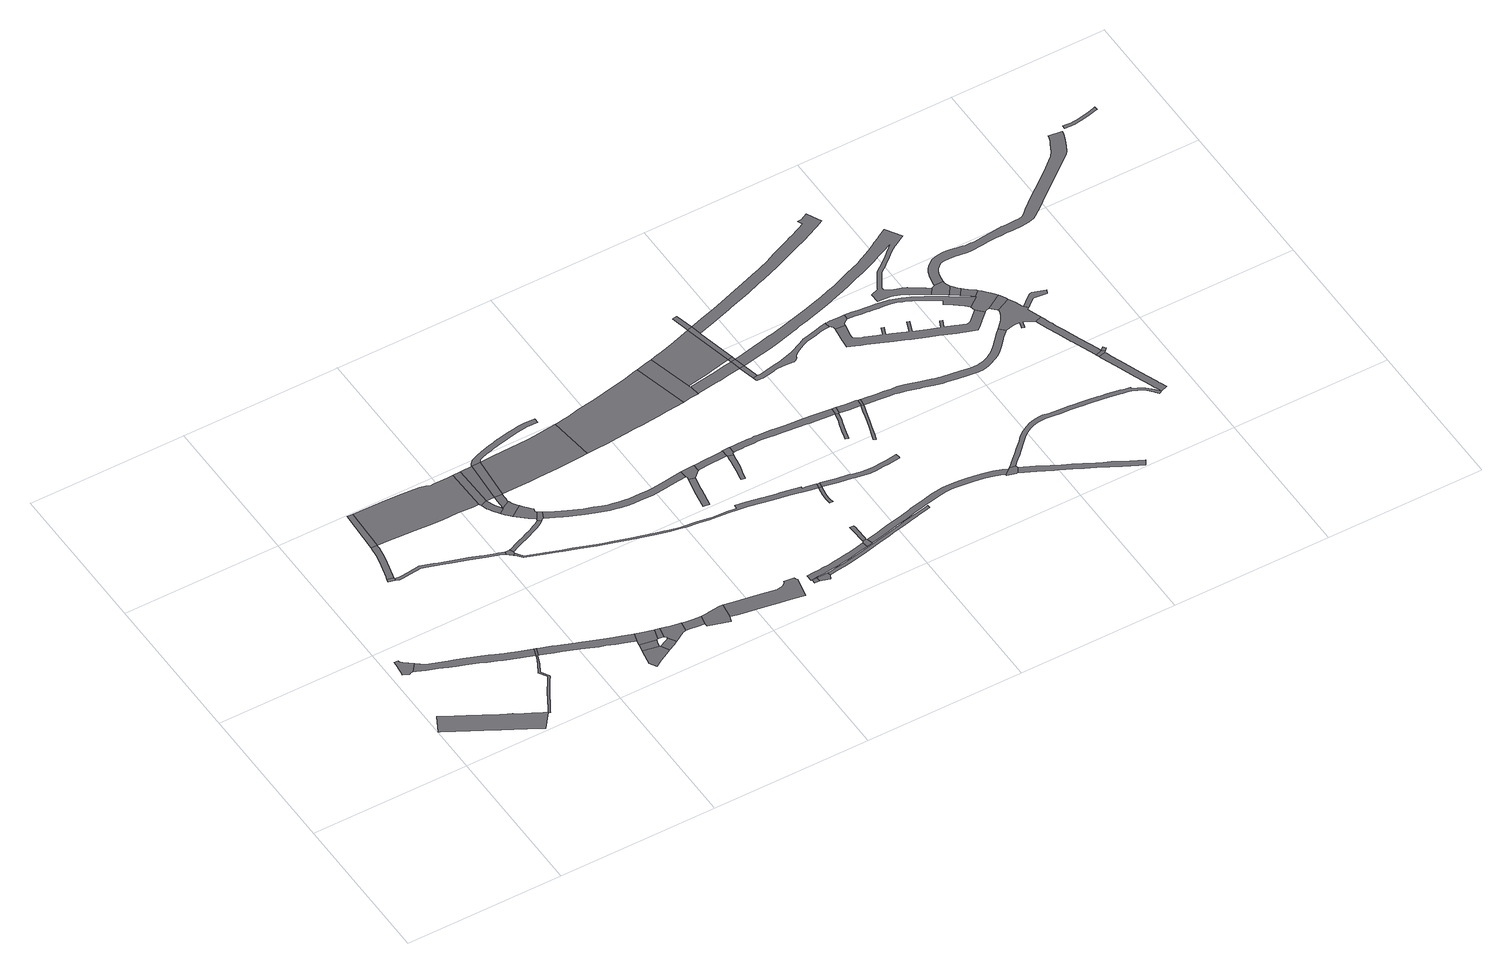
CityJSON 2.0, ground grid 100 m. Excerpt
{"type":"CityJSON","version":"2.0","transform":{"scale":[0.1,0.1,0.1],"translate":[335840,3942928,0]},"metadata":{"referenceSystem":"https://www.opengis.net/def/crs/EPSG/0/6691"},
"CityObjects":{
"road1":{"type":"Road","geometry":[{"type":"MultiSurface","lod":"1","boundaries":[[[0,1,2,3,4,5,6,7,8,9,10,11]]]}]},
"road2":{"type":"Road","attributes":{"function":"2","RoadStructureAttribute.sectionType":"1"},"geometry":[{"type":"MultiSurface","lod":"1","boundaries":[[[12,13,14,15,16,17,18,19,20,21,22,23,24,25,26,27,28,29,30,31,32,33,34,35,36,37,38,39,40]]]}]},
"road3":{"type":"Road","attributes":{"RoadStructureAttribute.sectionType":"1"},"geometry":[{"type":"MultiSurface","lod":"1","boundaries":[[[41,42,43,44,45,46,47,48,49,50,51,52,53,54,55,56,57,58,59,60,61,62,63,64,65,0,11]]]}]},
"road4":{"type":"Road","attributes":{"RoadStructureAttribute.sectionType":"1"},"geometry":[{"type":"MultiSurface","lod":"1","boundaries":[[[66,67,68,69,70,71,72,73,74,75,76,77,78,79,80,81,82,83,84,85,86,87,88,89,90,91,92,93,94,95,96,97,98,99,100,101,102,12,103]]]}]},
"road5":{"type":"Road","geometry":[{"type":"MultiSurface","lod":"1","boundaries":[[[104,105,106,107,108]]]}]},
"road6":{"type":"Road","attributes":{"RoadStructureAttribute.sectionType":"1"},"geometry":[{"type":"MultiSurface","lod":"1","boundaries":[[[107,109,110,111,112,113,114,115,116,117,118,119,120,121,122,123,108]]]}]},
"road7":{"type":"Road","geometry":[{"type":"MultiSurface","lod":"1","boundaries":[[[84,83,124,125,53,52]]]}]},
"road8":{"type":"Road","geometry":[{"type":"MultiSurface","lod":"1","boundaries":[[[115,126,127,116]]]}]},
"road9":{"type":"Road","attributes":{"RoadStructureAttribute.sectionType":"1"},"geometry":[{"type":"MultiSurface","lod":"1","boundaries":[[[128,129,130,131,132,133,134,135,136,137,138,139,140,141,142,106,105,143,144,145,146,147,148,149,150,151,152,153,154,155,156]]]}]},
"road10":{"type":"Road","attributes":{"RoadStructureAttribute.sectionType":"1"},"geometry":[{"type":"MultiSurface","lod":"1","boundaries":[[[157,158,159,160,161,162,163,164,165,166,167,125,124,168,169,170,171,172,173,174,175,176,177,178,179,180,181]]]}]},
"road11":{"type":"Road","geometry":[{"type":"MultiSurface","lod":"1","boundaries":[[[182,183,184,185,186,187,188,189,190,191,192,126,115,193,194,195,196,197,198,199,200,201]]]}]},
"road12":{"type":"Road","geometry":[{"type":"MultiSurface","lod":"1","boundaries":[[[202,203,204,205,206,207,208,209,210,211]]]}]},
"road13":{"type":"Road","attributes":{"RoadStructureAttribute.sectionType":"1"},"geometry":[{"type":"MultiSurface","lod":"1","boundaries":[[[212,213,214,215,203,202]]]}]},
"road14":{"type":"Road","geometry":[{"type":"MultiSurface","lod":"1","boundaries":[[[216,217,218,219,220,221,128,156]]]}]},
"road15":{"type":"Road","geometry":[{"type":"MultiSurface","lod":"1","boundaries":[[[180,222,215,214,223,224,225,226,181]]]}]},
"road16":{"type":"Road","attributes":{"RoadStructureAttribute.sectionType":"1"},"geometry":[{"type":"MultiSurface","lod":"1","boundaries":[[[210,227,228,229,230,231,232,233,234,235,236,211]]]}]},
"road17":{"type":"Road","attributes":{"RoadStructureAttribute.sectionType":"1"},"geometry":[{"type":"MultiSurface","lod":"1","boundaries":[[[237,224,223,238,239,240,241,242]]]}]},
"road18":{"type":"Road","geometry":[{"type":"MultiSurface","lod":"1","boundaries":[[[241,243,231,230,244,245,246,247,248,249,242]]]}]},
"road19":{"type":"Road","attributes":{"RoadStructureAttribute.sectionType":"1"},"geometry":[{"type":"MultiSurface","lod":"1","boundaries":[[[250,251,252,253,254,255,256,257,258,259,260,219,218,261,262,263,264,265,266,267,268,269,270,271,272,273]]]}]},
"road20":{"type":"Road","attributes":{"RoadStructureAttribute.sectionType":"1"},"geometry":[{"type":"MultiSurface","lod":"1","boundaries":[[[274,275,276,277,278,279,280,281,282,283,284,285,286,287,288,289,290,291]]]}]},
"road21":{"type":"Road","geometry":[{"type":"MultiSurface","lod":"1","boundaries":[[[274,291,292,182,201]]]}]},
"road22":{"type":"Road","geometry":[{"type":"MultiSurface","lod":"1","boundaries":[[[293,294,295,296,282,281,297,298,299,300]]]}]},
"road23":{"type":"Road","attributes":{"RoadStructureAttribute.sectionType":"1"},"geometry":[{"type":"MultiSurface","lod":"1","boundaries":[[[301,302,246,245,303,304,305,306]]]}]},
"road24":{"type":"Road","attributes":{"RoadStructureAttribute.sectionType":"1"},"geometry":[{"type":"MultiSurface","lod":"1","boundaries":[[[307,308,309,310,311,312,296,295,313,314,315,316,317,318]]]}]},
"road25":{"type":"Road","attributes":{"RoadStructureAttribute.sectionType":"1"},"geometry":[{"type":"MultiSurface","lod":"1","boundaries":[[[299,319,320,321,322,323,324,325,326,327,328,300]]]}]},
"road26":{"type":"Road","attributes":{"function":"1","RoadStructureAttribute.sectionType":"7"},"geometry":[{"type":"MultiSurface","lod":"1","boundaries":[[[329,330,331,292,291,332,333,307]]]}]},
"road27":{"type":"Road","geometry":[{"type":"MultiSurface","lod":"1","boundaries":[[[272,334,335,336,337,322,321,273]]]}]},
"road28":{"type":"Road","geometry":[{"type":"MultiSurface","lod":"1","boundaries":[[[338,339,340,339,329,307,318]]]}]},
"road29":{"type":"Road","geometry":[{"type":"MultiSurface","lod":"1","boundaries":[[[341,342,343,306,305,344,345,346,347,348]]]}]},
"road30":{"type":"Road","attributes":{"RoadStructureAttribute.sectionType":"1"},"geometry":[{"type":"MultiSurface","lod":"1","boundaries":[[[349,350,351,352,353,354,355,356,357,358,359,360,361,362,363,364,365,366,367,368,369,370,371,372,373,374,375,376,377,378,379,380,381,382,383,329,339]]]}]},
"road31":{"type":"Road","attributes":{"function":"1","RoadStructureAttribute.sectionType":"7"},"geometry":[{"type":"MultiSurface","lod":"1","boundaries":[[[384,385,386,387,388,389,390,391,339,338,392,393,394,395,396,397,398,399,400]]]}]},
"road32":{"type":"Road","attributes":{"RoadStructureAttribute.sectionType":"1"},"geometry":[{"type":"MultiSurface","lod":"1","boundaries":[[[347,401,402,403,404,405,406,407,408,409,410,411,412,413,414,415,416,417,418,419,420,421,422,423,424,425,426,427,348]]]}]},
"road33":{"type":"Road","attributes":{"RoadStructureAttribute.sectionType":"1"},"geometry":[{"type":"MultiSurface","lod":"1","boundaries":[[[428,429,430,431,432,433,434,435,436,437,438,439,440,441,442,443,444,445,337,336,446,447,448,449,450,451,452,453,454,455,456,457,458,459,460,461,462,463,464]]]}]},
"road34":{"type":"Road","attributes":{"RoadStructureAttribute.sectionType":"1"},"geometry":[{"type":"MultiSurface","lod":"1","boundaries":[[[465,466,467,468,469,470,471,472,473,474,475,476,477,478,479,480,481,482,483,484,485,486,487,488,489,490,491,492,493,494,495,496,497,498,499,217,216,500,501,502,503,504,505,506,507,508,509,510,511,512,513,514,515,516,517,518,519,520,521,522,523,524,525,526,527]]]}]},
"road35":{"type":"Road","geometry":[{"type":"MultiSurface","lod":"1","boundaries":[[[528,529,530,531]]]}]},
"road36":{"type":"Road","geometry":[{"type":"MultiSurface","lod":"1","boundaries":[[[532,533,534,529,528,535,536]]]}]},
"road37":{"type":"Road","attributes":{"RoadStructureAttribute.sectionType":"1"},"geometry":[{"type":"MultiSurface","lod":"1","boundaries":[[[537,538,539,540,541,542,543,544]]]}]},
"road38":{"type":"Road","geometry":[{"type":"MultiSurface","lod":"1","boundaries":[[[545,546,537,544,547,548,549,428,464]]]}]},
"road39":{"type":"Road","attributes":{"RoadStructureAttribute.sectionType":"1"},"geometry":[{"type":"MultiSurface","lod":"1","boundaries":[[[550,551,552,553,554,555,556,557,558,559,560,561,562,563,564,565,566,567,568,569,570,571,572]]]}]},
"road40":{"type":"Road","attributes":{"function":"1","RoadStructureAttribute.sectionType":"1"},"geometry":[{"type":"MultiSurface","lod":"1","boundaries":[[[573,574,575,576,577,578,579,580,581,384,400,582,583,584,585,586,587,588,589,590,591,592,593,594]]]}]},
"road41":{"type":"Road","attributes":{"RoadStructureAttribute.sectionType":"1"},"geometry":[{"type":"MultiSurface","lod":"1","boundaries":[[[595,596,597,598,548,547,599,600,601,602,603,604]]]}]},
"road42":{"type":"Road","attributes":{"RoadStructureAttribute.sectionType":"1"},"geometry":[{"type":"MultiSurface","lod":"1","boundaries":[[[605,606,607,608,609,610,611,612,613,614,615,616,617,618,619,620]]]}]},
"road43":{"type":"Road","geometry":[{"type":"MultiSurface","lod":"1","boundaries":[[[621,622,623,560,559,624,625]]]}]},
"road44":{"type":"Road","geometry":[{"type":"MultiSurface","lod":"1","boundaries":[[[626,604,603,605,620,627,628]]]}]},
"road45":{"type":"Road","geometry":[{"type":"MultiSurface","lod":"1","boundaries":[[[629,630,631,632,633,634,635,622,621]]]}]},
"road46":{"type":"Road","attributes":{"RoadStructureAttribute.sectionType":"1"},"geometry":[{"type":"MultiSurface","lod":"1","boundaries":[[[636,637,638,639,640,641,642,643,644,645,646,647,648,649,650,651,652,653,654,655,656,657,658,659,660,661,662,663,664,665,666,667,668,532,536]]]}]},
"road47":{"type":"Road","geometry":[{"type":"MultiSurface","lod":"1","boundaries":[[[527,669,670,671,672,673,674,675,676]]]}]},
"road48":{"type":"Road","geometry":[{"type":"MultiSurface","lod":"1","boundaries":[[[676,677,678,465,527]]]}]},
"road49":{"type":"Road","geometry":[{"type":"MultiSurface","lod":"1","boundaries":[[[593,679,680,681,682,683,684,685,686,687,594]]]}]},
"road50":{"type":"Road","attributes":{"RoadStructureAttribute.sectionType":"1"},"geometry":[{"type":"MultiSurface","lod":"1","boundaries":[[[688,689,690,691,692,693,694,695,696,697,698,699,700,701,702,703,704,705,706,626,628,707,708,709,710,711,712,713,714,715,716,717,718,719,720,721,722,723,724,725,726,727,728]]]}]},
"road51":{"type":"Road","attributes":{"RoadStructureAttribute.sectionType":"1"},"geometry":[{"type":"MultiSurface","lod":"1","boundaries":[[[729,730,731,732,733,734,735,736,737,738,739,740,741,742,743,744,745,746,747,748,749,677,676]]]}]},
"road52":{"type":"Road","attributes":{"function":"1","RoadStructureAttribute.sectionType":"1"},"geometry":[{"type":"MultiSurface","lod":"1","boundaries":[[[750,751,752,753,754,681,680,755,756,757,758,759,760,761]]]}]},
"road53":{"type":"Road","attributes":{"function":"1","RoadStructureAttribute.sectionType":"1"},"geometry":[{"type":"MultiSurface","lod":"1","boundaries":[[[685,762,763,764,765,766,767,768,769,770,771,772,773,686]]]}]},
"road54":{"type":"Road","attributes":{"RoadStructureAttribute.sectionType":"1"},"geometry":[{"type":"MultiSurface","lod":"1","boundaries":[[[624,774,775,776,777,778,779,780,781,782,783,784,785,786,787,788,789,790,791,792,793,794,795,796,797,798,799,800,801,802,803,804,805,806,807,808,809,810,811,812,813,814,815,816,817,818,625]]]}]},
"road55":{"type":"Road","attributes":{"RoadStructureAttribute.sectionType":"7"},"geometry":[{"type":"MultiSurface","lod":"1","boundaries":[[[760,819,820,821]]]}]},
"road56":{"type":"Road","geometry":[{"type":"MultiSurface","lod":"1","boundaries":[[[822,761,760,821]]]}]},
"road57":{"type":"Road","attributes":{"RoadStructureAttribute.sectionType":"7"},"geometry":[{"type":"MultiSurface","lod":"1","boundaries":[[[761,822,823,769]]]}]},
"road58":{"type":"Road","geometry":[{"type":"MultiSurface","lod":"1","boundaries":[[[824,825,826,770,769,823]]]}]},
"road59":{"type":"Road","attributes":{"RoadStructureAttribute.sectionType":"1"},"geometry":[{"type":"MultiSurface","lod":"1","boundaries":[[[827,828,829,830,831,832,833,834,835,836,837,838,727]]]}]},
"road60":{"type":"Road","attributes":{"RoadStructureAttribute.sectionType":"7"},"geometry":[{"type":"MultiSurface","lod":"1","boundaries":[[[839,770,826,840,841]]]}]},
"road61":{"type":"Road","geometry":[{"type":"MultiSurface","lod":"1","boundaries":[[[727,838,842,843,728]]]}]},
"road62":{"type":"Road","attributes":{"RoadStructureAttribute.sectionType":"1"},"geometry":[{"type":"MultiSurface","lod":"1","boundaries":[[[844,845,846,847,848,849,850,851,852,853,854,855,856,857,858,859]]]}]},
"road63":{"type":"Road","attributes":{"RoadStructureAttribute.sectionType":"1"},"geometry":[{"type":"MultiSurface","lod":"1","boundaries":[[[860,861,862,843,842,863,864,859]]]}]},
"road64":{"type":"Road","geometry":[{"type":"MultiSurface","lod":"1","boundaries":[[[860,859,858,865]]]}]},
"road65":{"type":"Road","attributes":{"RoadStructureAttribute.sectionType":"1"},"geometry":[{"type":"MultiSurface","lod":"1","boundaries":[[[866,867,868,869,870,871,872,873,874,875,876,877,878,879,880,881,882,883,884,885,886,887,888,889,890,891,892,893,894,895,896,897,898,899,900,901,902,903,904,905,906,907,908,909,910,911,912,913,820,819]]]}]},
"road66":{"type":"Road","geometry":[{"type":"MultiSurface","lod":"1","boundaries":[[[914,915,916,917,797,796,918,919]]]}]},
"road67":{"type":"Road","attributes":{"function":"1","RoadStructureAttribute.sectionType":"1"},"geometry":[{"type":"MultiSurface","lod":"1","boundaries":[[[920,921,922,923,924,925,926,927,928,929,930,931,932,933,934,935,936,937,938,939,940,941,826,825,942,943,944,945,946,947,948,949,950,951,952,953,954,955]]]}]},
"road68":{"type":"Road","geometry":[{"type":"MultiSurface","lod":"1","boundaries":[[[956,957,958,959,960,895,894,961,962,963,964,965,966,967,968,969]]]}]},
"road69":{"type":"Road","attributes":{"function":"1","RoadStructureAttribute.sectionType":"1"},"geometry":[{"type":"MultiSurface","lod":"1","boundaries":[[[970,971,972,973,974,975,976,977,978,979,980,981,982,983,984,985,986,987,988,989,990,991,992,993,994,995,996,997,998,999,1000,1001,1002,1003,1004,1005,1006,1007,1008,1009,1010,1011,1012,1013,1014,1015,1016,1017,1018,1019,1020,1021,1022,822,821,1023,1024,1025,1026,1027,1028,1029,1030,1031,1032,1033,1034,1035,1036,1037,1038,1039,1040,1041,1042,1043,1044,1045,1046,1047,1048,1049,1050,1051,1052,1053,1054,1055,1056,1057,1058,1059,1060,1061,1062,1063,1064,1065,1066,1067,1068,1069,1070,1071,1072,1073,1074]]]}]},
"road70":{"type":"Road","attributes":{"RoadStructureAttribute.sectionType":"1"},"geometry":[{"type":"MultiSurface","lod":"1","boundaries":[[[914,1075,1076,1077,1078,1079,1080,1081,1082,1083,1084,1085,1086,1087,1088,1089,1090,1091,1092,1093,1094,1095,1096,1097,1098,1099,1100,1101,1102,1103,1104,1105,1106,1107,915]]]}]},
"road71":{"type":"Road","attributes":{"RoadStructureAttribute.sectionType":"1"},"geometry":[{"type":"MultiSurface","lod":"1","boundaries":[[[858,1108,1109,1110,1111,1112,1113,1114,1115,1116,1117,1118,1119,1120,1121,1122,1123,1124,1125,1126,1127,1128,1129,1130,1131,1132,1133,1134,1135,1136,1137,1138,1139,1140,1141,1142,1143,1144,1145,1146,1147,1148,1149,1150,1151,1152,1153,1154,1155,1156,1157,1158,1159,1160,1161,1162,1163,1164,1165,1166,1167,1168,1169,865]]]}]},
"road72":{"type":"Road","geometry":[{"type":"MultiSurface","lod":"1","boundaries":[[[1170,1171,1172,1173,1174,1175,1176,1177,1178,1179,1180,1181,1182,1183,1184,1185,1186,1187,1188,1189,1190,1191,1192,1193,1194,1195,1196,1197,1198,1199,1200,1201,1202,1203,1204,1205,1206,1207,1208,1209,1210,1211,1212,1213,1214,1215,1216,1217,1218,1219,1220,1221,1222,1223,1224,1225,1226,1227,1228,965,964]]]}]},
"road73":{"type":"Road","attributes":{"RoadStructureAttribute.sectionType":"1"},"geometry":[{"type":"MultiSurface","lod":"1","boundaries":[[[1229,1230,1231,1232,1233,1234,1235,1236,1237,1238,1239,1240,1241,1242,1243,1244,1245,1246,1247,1248,1249,1250,1251,1252,1253,1254,1255,1256,1257,1258,1259,1260,1261,1262,1263,917,916,1264,1265,1266,1267,1268,1269,1270,1271,1272,1273,1274,1275,1276,1277,1278,1279,1280,1281,1282,1283,1284,1285,1286,1287,1288,1289,1290,1291,1292,1293]]]}]},
"road74":{"type":"Road","geometry":[{"type":"MultiSurface","lod":"1","boundaries":[[[1294,1295,1296,1297,1298,1299,1300,1301,1302,1303,1304,1305,1306,1307,1308,1309,1310,1311,1312,1313,1314,1315,1316,1317,969,968,1318,1319,1320,1321,1322,1323,1324,1325,1326,1327,1328,1329,1330,1331,1332,1333,1334,1335,1336,1337,1338,1339]]]}]},
"road75":{"type":"Road","geometry":[{"type":"MultiSurface","lod":"1","boundaries":[[[1340,1341,1342,1343,1344,1345,1346,1347,970,1074]]]}]},
"road76":{"type":"Road","attributes":{"RoadStructureAttribute.sectionType":"1"},"geometry":[{"type":"MultiSurface","lod":"1","boundaries":[[[1348,1349,1350,1343,1342,1351]]]}]},
"road77":{"type":"Road","attributes":{"RoadStructureAttribute.sectionType":"1"},"geometry":[{"type":"MultiSurface","lod":"1","boundaries":[[[1352,1353,1354,1355,1356,1357,1358,1348,1351]]]}]},
"road78":{"type":"Road","geometry":[{"type":"MultiSurface","lod":"1","boundaries":[[[1192,1191,1359,1360,1361,1362,1363,1364,1365,1366,1355,1354,1294,1339]]]}]},
"road79":{"type":"Road","geometry":[{"type":"MultiSurface","lod":"1","boundaries":[[[1137,1367,1368,1369,1370,1371,1372,1373,1374,1375,1376,1377,1378,1379,1380,1381,1382,1383,1384,1385,1386,1387,1138]]]}]},
"road80":{"type":"Road","attributes":{"RoadStructureAttribute.sectionType":"1"},"geometry":[{"type":"MultiSurface","lod":"1","boundaries":[[[1382,1388,1389,1362,1361,1390,1383]]]}]},
"road81":{"type":"Road","attributes":{"RoadStructureAttribute.sectionType":"1"},"geometry":[{"type":"MultiSurface","lod":"1","boundaries":[[[1391,1392,1393,1394,1395,1396,1397,1398,1399,1400,1401,1374,1373,1402,1403,1404,1405,1406,1407,1408,1409,1410]]]}]},
"road82":{"type":"Road","geometry":[{"type":"MultiSurface","lod":"1","boundaries":[[[1411,1412,1413,1391,1410]]]}]},
"road83":{"type":"Road","geometry":[{"type":"MultiSurface","lod":"1","boundaries":[[[1414,1415,1416,1417,1418,1419,1420,1421,1422,1412,1411,1423,1424,1425,1426,1427,1428,1429,1430,1229]]]}]},
"road84":{"type":"Road","geometry":[{"type":"MultiSurface","lod":"1","boundaries":[[[1413,1431,1432,1391]]]}]},
"road85":{"type":"Road","attributes":{"RoadStructureAttribute.sectionType":"1"},"geometry":[{"type":"MultiSurface","lod":"1","boundaries":[[[1433,1434,1435,1436,1437,1438,1439,1440,1441,1442,1443,1444,1379,1378]]]}]},
"road86":{"type":"Road","attributes":{"RoadStructureAttribute.sectionType":"1"},"geometry":[{"type":"MultiSurface","lod":"1","boundaries":[[[1346,1445,1446,1447,1448,1449,1450,1451,1452,1453,1454,1455,1456,1457,1458,1459,1460,1461,1462,1463,1464,1465,1466,1467,1468,1469,1470,1471,1472,1473,1474,1475,1476,1477,1478,1479,1480,1481,1482,1483,1484,1485,1486,1487,1488,1489,1490,1491,1492,1493,1494,1495,1496,1497,1498,1499,1500,1501,1502,1503,1504,1505,1506,1507,1508,1509,1510,1511,1512,1513,1514,1515,1516,1517,1518,1519,1520,1521,1522,1523,1524,1525,1526,1527,1528,1529,1530,1531,1532,1533,1534,1535,1536,1537,1538,1539,1540,1541,1542,1543,1544,1545,1546,1547,1347]]]}]},
"road87":{"type":"Road","attributes":{"RoadStructureAttribute.sectionType":"1"},"geometry":[{"type":"MultiSurface","lod":"1","boundaries":[[[1548,1549,1550,1551,1552,1553,1554,1555,1556,1557,1558,1559,1560,1561,1562,1563,1564,1565,1566,1567,1568,1569,1570,1571,1572]]]}]}
},
"vertices":[
[166,828,0],[114,870,0],[106,880,0],[102,892,0],[77,892,0],[75,871,0],[71,837,0],[69,811,0],[62,786,0],[101,769,0],[113,776,0],[125,776,0],
[602,115,0],[581,127,0],[523,157,0],[486,177,0],[428,209,0],[428,210,0],[404,222,0],[367,242,0],[282,288,0],[211,328,0],[205,331,0],[146,363,0],[104,386,0],[69,405,0],[59,411,0],[3,305,0],[13,299,0],[89,258,0],[158,220,0],[223,184,0],[310,136,0],[346,117,0],[370,104,0],[418,78,0],[428,72,0],[437,67,0],[466,51,0],[509,24,0],[525,15,0],
[143,769,0],[195,747,0],[259,724,0],[314,702,0],[353,687,0],[401,668,0],[476,640,0],[517,623,0],[568,602,0],[600,588,0],[691,554,0],[773,527,0],[790,576,0],[709,604,0],[651,626,0],[620,637,0],[611,641,0],[588,651,0],[553,666,0],[496,689,0],[419,718,0],[385,730,0],[369,736,0],[340,744,0],[217,788,0],
[616,114,0],[635,146,0],[653,178,0],[669,209,0],[684,233,0],[700,260,0],[730,305,0],[735,313,0],[758,348,0],[758,351,0],[757,357,0],[753,364,0],[730,405,0],[730,406,0],[730,408,0],[755,455,0],[771,489,0],[783,518,0],[774,521,0],[762,493,0],[746,459,0],[720,414,0],[717,410,0],[717,407,0],[717,405,0],[742,359,0],[744,357,0],[745,353,0],[745,350,0],[725,320,0],[718,310,0],[690,267,0],[673,240,0],[659,215,0],[642,183,0],[624,152,0],[605,120,0],[614,109,0],
[374,1441,0],[414,1429,0],[419,1446,0],[417,1452,0],[378,1460,0],
[423,1470,0],[437,1532,0],[453,1597,0],[462,1643,0],[468,1690,0],[469,1706,0],[470,1714,0],[432,1715,0],[431,1705,0],[430,1694,0],[425,1649,0],[416,1605,0],[407,1570,0],[400,1541,0],[386,1481,0],
[787,521,0],[804,572,0],
[482,1990,0],[447,1992,0],
[1049,1299,0],[1034,1305,0],[1011,1312,0],[1005,1314,0],[939,1335,0],[911,1345,0],[853,1367,0],[848,1368,0],[840,1371,0],[678,1424,0],[664,1429,0],[584,1455,0],[509,1446,0],[456,1439,0],[440,1439,0],[438,1421,0],[458,1421,0],[512,1428,0],[583,1437,0],[641,1417,0],[672,1407,0],[704,1397,0],[755,1380,0],[846,1350,0],[847,1350,0],[933,1318,0],[996,1298,0],[1028,1288,0],[1042,1282,0],
[1313,388,0],[1261,405,0],[1216,420,0],[1163,437,0],[1105,458,0],[1031,488,0],[1017,493,0],[955,516,0],[900,537,0],[891,541,0],[812,569,0],[795,519,0],[872,491,0],[914,475,0],[936,466,0],[1012,439,0],[1035,429,0],[1086,409,0],[1109,400,0],[1145,388,0],[1198,366,0],[1243,351,0],[1296,333,0],[1312,329,0],[1328,383,0],
[1113,1956,0],[1077,1955,0],[985,1954,0],[970,1954,0],[969,1954,0],[944,1963,0],[907,1971,0],[848,1978,0],[772,1983,0],[671,1985,0],[547,1987,0],[546,1711,0],[622,1706,0],[655,1704,0],[711,1700,0],[796,1697,0],[884,1693,0],[983,1692,0],[1083,1689,0],[1118,1689,0],
[1395,229,0],[1296,247,0],[1295,240,0],[1295,238,0],[1279,143,0],[1303,101,0],[1347,127,0],[1401,157,0],[1430,172,0],[1403,223,0],
[1398,246,0],[1400,252,0],[1409,278,0],[1305,296,0],
[1076,1252,0],[1089,1266,0],[1088,1273,0],[1079,1298,0],[1074,1297,0],[1050,1298,0],
[1310,325,0],[1420,282,0],[1439,351,0],[1411,359,0],[1385,366,0],
[1431,173,0],[1470,193,0],[1493,206,0],[1497,209,0],[1467,260,0],[1461,251,0],[1444,244,0],[1442,243,0],[1429,237,0],[1419,232,0],
[1446,349,0],[1424,281,0],[1433,279,0],[1451,277,0],[1455,277,0],[1470,343,0],
[1467,268,0],[1561,247,0],[1583,255,0],[1595,318,0],[1557,325,0],[1512,334,0],[1508,335,0],
[1319,1405,0],[1302,1394,0],[1282,1385,0],[1257,1373,0],[1247,1368,0],[1228,1360,0],[1219,1356,0],[1190,1344,0],[1161,1333,0],[1130,1320,0],[1094,1303,0],[1104,1280,0],[1118,1287,0],[1140,1297,0],[1170,1309,0],[1200,1321,0],[1229,1333,0],[1251,1343,0],[1268,1350,0],[1293,1362,0],[1314,1372,0],[1334,1385,0],[1346,1396,0],[1329,1414,0],
[1125,1673,0],[1130,1660,0],[1138,1637,0],[1141,1632,0],[1153,1607,0],[1164,1591,0],[1176,1573,0],[1182,1565,0],[1216,1593,0],[1212,1600,0],[1208,1606,0],[1193,1629,0],[1189,1636,0],[1183,1648,0],[1180,1655,0],[1174,1671,0],[1172,1676,0],[1167,1689,0],
[1162,1957,0],
[1295,1574,0],[1280,1599,0],[1269,1621,0],[1218,1596,0],[1200,1543,0],[1222,1520,0],[1230,1511,0],[1303,1563,0],
[1665,308,0],[1619,313,0],[1610,253,0],[1658,248,0],[1702,244,0],[1715,302,0],
[1219,1689,0],[1219,1688,0],[1219,1658,0],[1219,1654,0],[1219,1653,0],[1217,1631,0],[1269,1622,0],[1267,1630,0],[1269,1648,0],[1269,1652,0],[1269,1665,0],[1269,1688,0],
[1262,1480,0],[1297,1452,0],[1333,1424,0],[1360,1469,0],[1356,1472,0],[1352,1480,0],[1357,1499,0],[1354,1504,0],[1339,1520,0],[1314,1548,0],
[1238,1960,0],[1238,1959,0],[1181,1957,0],[1190,1689,0],[1218,1689,0],
[1350,1399,0],[1358,1407,0],[1365,1408,0],[1386,1453,0],
[1269,1690,0],[1296,1962,0],[1295,1962,0],
[1840,318,0],[1779,311,0],[1748,306,0],[1704,233,0],[1703,222,0],[1837,183,0],[1848,219,0],[1862,315,0],
[1305,1979,0],[1325,1987,0],[1360,1998,0],[1396,2008,0],[1410,2012,0],[1423,2015,0],[1450,2022,0],[1483,2029,0],[1521,2038,0],[1558,2045,0],[1598,2052,0],[1622,2056,0],[1659,2060,0],[1696,2059,0],[1727,2058,0],[1728,2091,0],[1697,2092,0],[1657,2093,0],[1618,2089,0],[1592,2085,0],[1553,2078,0],[1514,2072,0],[1475,2064,0],[1468,2062,0],[1442,2056,0],[1435,2054,0],[1415,2049,0],[1387,2042,0],[1343,2029,0],[1313,2020,0],[1281,2006,0],[1264,1997,0],[1254,1988,0],[1247,1980,0],[1242,1972,0],
[1804,1994,0],[1765,1990,0],[1708,1983,0],[1660,1978,0],[1615,1975,0],[1495,1969,0],[1389,1965,0],[1382,1965,0],[1306,1690,0],[1402,1690,0],[1448,1691,0],[1506,1693,0],[1635,1697,0],[1690,1700,0],[1737,1702,0],[1791,1705,0],[1837,1709,0],
[1867,215,0],[1903,207,0],[2003,191,0],[2073,178,0],[2108,172,0],[2138,167,0],[2178,160,0],[2227,152,0],[2296,139,0],[2320,266,0],[2316,272,0],[2313,280,0],[2311,286,0],[2311,288,0],[2246,294,0],[2246,287,0],[2243,281,0],[2237,276,0],[2226,268,0],[2216,264,0],[2202,261,0],[2186,261,0],[2155,266,0],[2154,266,0],[2090,277,0],[2020,290,0],[1918,307,0],
[2204,1314,0],[2126,1306,0],[2065,1298,0],[2033,1294,0],[2003,1291,0],[1975,1289,0],[1927,1289,0],[1897,1289,0],[1856,1291,0],[1825,1294,0],[1788,1298,0],[1753,1305,0],[1727,1311,0],[1696,1320,0],[1649,1337,0],[1596,1355,0],[1513,1390,0],[1450,1421,0],[1426,1380,0],[1466,1362,0],[1495,1349,0],[1580,1313,0],[1634,1295,0],[1682,1277,0],[1715,1267,0],[1744,1261,0],[1781,1254,0],[1820,1249,0],[1853,1246,0],[1896,1244,0],[1927,1244,0],[1976,1244,0],[2007,1246,0],[2038,1249,0],[2071,1254,0],[2131,1262,0],[2208,1269,0],
[2799,842,0],[2796,842,0],[2744,852,0],[2710,857,0],[2712,867,0],[2637,881,0],[2594,889,0],[2568,893,0],[2482,909,0],[2479,910,0],[2390,927,0],[2325,938,0],[2321,913,0],[2264,919,0],[2168,926,0],[2156,928,0],[2083,939,0],[1977,953,0],[1917,965,0],[1886,974,0],[1840,987,0],[1784,1002,0],[1770,1006,0],[1687,1029,0],[1610,1052,0],[1547,1072,0],[1514,1082,0],[1422,1114,0],[1385,1127,0],[1329,1146,0],[1280,1162,0],[1239,1176,0],[1225,1181,0],[1121,1218,0],[1103,1244,0],[1094,1236,0],[1114,1208,0],[1235,1165,0],[1283,1149,0],[1324,1135,0],[1418,1103,0],[1510,1071,0],[1607,1041,0],[1684,1018,0],[1767,994,0],[1837,975,0],[1914,954,0],[1975,941,0],[2011,935,0],[2081,927,0],[2144,917,0],[2167,914,0],[2263,907,0],[2320,901,0],[2383,891,0],[2462,876,0],[2474,873,0],[2561,857,0],[2579,854,0],[2630,845,0],[2737,820,0],[2791,811,0],[2793,810,0],
[2419,194,0],[2419,222,0],[2387,222,0],[2387,195,0],
[2490,224,0],[2464,222,0],[2430,222,0],[2480,173,0],[2492,202,0],
[2210,1242,0],[2190,1144,0],[2171,1024,0],[2210,1017,0],[2230,1136,0],[2233,1150,0],[2240,1189,0],[2249,1234,0],
[2213,1264,0],[2212,1255,0],[2294,1276,0],[2292,1320,0],[2225,1316,0],
[2428,227,0],[2464,230,0],[2495,232,0],[2532,237,0],[2565,241,0],[2610,247,0],[2651,254,0],[2694,263,0],[2740,272,0],[2784,282,0],[2776,317,0],[2733,308,0],[2687,298,0],[2644,292,0],[2604,285,0],[2560,278,0],[2527,274,0],[2491,270,0],[2461,268,0],[2424,265,0],[2380,262,0],[2382,222,0],[2388,223,0],
[2394,2111,0],[2322,2093,0],[2244,2076,0],[2163,2058,0],[2075,2042,0],[1972,2026,0],[1899,2010,0],[1861,2003,0],[1822,1996,0],[1897,1713,0],[1974,1718,0],[2037,1724,0],[2104,1729,0],[2158,1733,0],[2215,1738,0],[2271,1743,0],[2330,1749,0],[2384,1755,0],[2404,1757,0],[2441,1761,0],[2500,1768,0],[2412,2115,0],
[2476,1331,0],[2437,1328,0],[2366,1325,0],[2307,1321,0],[2310,1278,0],[2369,1282,0],[2382,1283,0],[2438,1285,0],[2488,1288,0],[2485,1332,0],
[2491,1283,0],[2487,1267,0],[2483,1234,0],[2482,1229,0],[2475,1185,0],[2469,1144,0],[2462,1108,0],[2460,1090,0],[2484,1087,0],[2488,1106,0],[2495,1137,0],[2508,1180,0],[2515,1230,0],[2520,1261,0],[2521,1265,0],[2523,1275,0],
[2809,332,0],[2784,331,0],[2784,321,0],[2823,292,0],[2813,329,0],
[2533,1335,0],[2527,1289,0],[2535,1292,0],
[2808,352,0],[2806,416,0],[2805,440,0],[2803,458,0],[2778,457,0],[2781,414,0],[2783,350,0],
[2512,205,0],[2557,211,0],[2597,217,0],[2643,224,0],[2682,231,0],[2733,241,0],[2785,253,0],[2856,270,0],[2937,290,0],[2975,299,0],[3028,311,0],[3081,323,0],[3123,332,0],[3142,336,0],[3151,338,0],[3221,354,0],[3238,357,0],[3235,377,0],[3216,373,0],[3145,358,0],[3138,356,0],[3076,342,0],[3021,329,0],[2967,317,0],[2914,304,0],[2853,290,0],[2781,273,0],[2728,261,0],[2678,251,0],[2640,244,0],[2594,236,0],[2555,231,0],[2510,225,0],
[2782,750,0],[2781,712,0],[2782,677,0],[2806,677,0],[2801,695,0],[2799,713,0],[2800,750,0],[2811,807,0],
[2817,839,0],[2810,840,0],
[2556,1775,0],[2603,1782,0],[2594,1847,0],[2590,1852,0],[2590,1856,0],[2590,1858,0],[2591,1862,0],[2518,2142,0],[2488,2135,0],
[3137,1297,0],[3055,1306,0],[3001,1311,0],[2978,1313,0],[2937,1317,0],[2888,1319,0],[2869,1322,0],[2850,1324,0],[2832,1325,0],[2802,1328,0],[2761,1332,0],[2723,1335,0],[2693,1336,0],[2690,1336,0],[2678,1336,0],[2649,1337,0],[2608,1336,0],[2598,1336,0],[2566,1336,0],[2551,1292,0],[2567,1293,0],[2592,1293,0],[2608,1293,0],[2649,1294,0],[2672,1294,0],[2689,1293,0],[2721,1292,0],[2757,1289,0],[2798,1285,0],[2846,1281,0],[2847,1281,0],[2883,1276,0],[2900,1274,0],[2918,1272,0],[2934,1271,0],[2996,1265,0],[3011,1263,0],[3051,1260,0],[3138,1251,0],[3170,1248,0],[3175,1293,0],
[2817,806,0],[2909,789,0],[2985,776,0],[3012,771,0],[3052,762,0],[3096,756,0],[3137,757,0],[3185,761,0],[3224,764,0],[3297,773,0],[3296,784,0],[3294,803,0],[3221,794,0],[3187,792,0],[3136,787,0],[3099,788,0],[3057,794,0],[3000,806,0],[2991,808,0],[2915,821,0],[2823,838,0],
[2846,1888,0],[2817,1883,0],[2751,1872,0],[2743,1870,0],[2679,1861,0],[2604,1782,0],[2693,1795,0],[2755,1805,0],[2758,1805,0],[2831,1816,0],[2903,1827,0],[2888,1896,0],
[2670,1875,0],[2729,1886,0],[2745,1889,0],[2760,1892,0],[2773,1895,0],[2794,1899,0],[2859,1913,0],[2883,1919,0],[2812,2230,0],[2676,2183,0],[2586,2160,0],[2567,2155,0],
[2830,294,0],[2882,306,0],[2934,317,0],[2983,329,0],[3037,342,0],[3082,351,0],[3143,366,0],[3152,368,0],[3201,379,0],[3233,386,0],[3258,392,0],[3313,403,0],[3318,404,0],[3376,414,0],[3408,415,0],[3441,413,0],[3487,409,0],[3532,403,0],[3591,396,0],[3622,390,0],[3676,377,0],[3722,362,0],[3732,356,0],[3768,384,0],[3750,390,0],[3737,397,0],[3687,414,0],[3630,427,0],[3597,433,0],[3537,441,0],[3491,447,0],[3443,451,0],[3409,453,0],[3373,452,0],[3338,446,0],[3306,441,0],[3249,429,0],[3193,416,0],[3144,405,0],[3131,402,0],[3074,388,0],[3029,379,0],[2973,366,0],[2925,354,0],[2874,341,0],
[2927,1724,0],[2957,1731,0],[2934,1833,0],
[2918,1902,0],
[2913,1926,0],
[2859,2164,0],[2858,2171,0],[2842,2240,0],
[3165,1230,0],[3158,1201,0],[3148,1170,0],[3133,1120,0],[3120,1074,0],[3114,1055,0],[3134,1049,0],[3140,1069,0],[3152,1114,0],[3167,1164,0],[3177,1195,0],[3189,1244,0],
[2813,2230,0],[2816,2355,0],[2786,2349,0],
[3194,1245,0],[3199,1291,0],
[3324,1224,0],[3312,1188,0],[3301,1145,0],[3291,1109,0],[3276,1064,0],[3258,1004,0],[3246,969,0],[3261,964,0],[3273,999,0],[3291,1059,0],[3305,1104,0],[3315,1142,0],[3327,1184,0],[3339,1220,0],[3342,1227,0],[3326,1229,0],
[3331,1275,0],[3323,1276,0],[3258,1283,0],[3253,1237,0],[3317,1230,0],
[3347,1273,0],
[2932,1707,0],[2938,1698,0],[2960,1696,0],[2979,1695,0],[3010,1702,0],[3041,1708,0],[3075,1715,0],[3111,1717,0],[3128,1718,0],[3150,1716,0],[3170,1715,0],[3180,1714,0],[3186,1713,0],[3201,1718,0],[3208,1723,0],[3213,1728,0],[3214,1728,0],[3216,1731,0],[3222,1746,0],[3236,1760,0],[3256,1773,0],[3278,1785,0],[3302,1796,0],[3330,1808,0],[3376,1818,0],[3398,1824,0],[3432,1833,0],[3467,1841,0],[3494,1842,0],[3489,1875,0],[3461,1870,0],[3425,1862,0],[3368,1847,0],[3323,1837,0],[3308,1828,0],[3288,1816,0],[3266,1807,0],[3239,1795,0],[3217,1786,0],[3197,1779,0],[3175,1773,0],[3132,1761,0],[3098,1752,0],[3069,1746,0],[3035,1740,0],[3004,1733,0],[2976,1727,0],[2965,1728,0],
[3796,331,0],[3816,368,0],[3812,382,0],[3775,388,0],[3732,345,0],[3787,329,0],
[3837,2536,0],[3887,2562,0],[3845,2653,0],[3800,2632,0],[3772,2629,0],[3783,2604,0],[3787,2597,0],[3745,2580,0],[3683,2550,0],[3675,2547,0],[3636,2529,0],[3563,2497,0],[3532,2484,0],[3462,2452,0],[3415,2434,0],[3391,2425,0],[3373,2418,0],[3229,2368,0],[3194,2356,0],[3087,2320,0],[3021,2297,0],[2946,2273,0],[2967,2206,0],[3043,2231,0],[3093,2248,0],[3109,2253,0],[3252,2301,0],[3337,2331,0],[3379,2346,0],[3440,2369,0],[3487,2387,0],[3562,2417,0],[3672,2462,0],[3717,2481,0],[3780,2509,0],[3819,2527,0],
[3594,1877,0],[3556,1878,0],[3520,1878,0],[3499,1876,0],[3493,1876,0],[3502,1839,0],[3507,1833,0],[3514,1823,0],[3515,1812,0],[3575,1803,0],[3578,1816,0],[3596,1833,0],[3610,1841,0],[3612,1876,0],
[4136,1797,0],[4109,1817,0],[4090,1830,0],[4072,1842,0],[4047,1857,0],[4023,1873,0],[3997,1885,0],[3956,1899,0],[3955,1900,0],[3924,1915,0],[3900,1931,0],[3900,1946,0],[3919,1976,0],[3927,1989,0],[3965,2048,0],[3989,2066,0],[3992,2069,0],[3997,2073,0],[4035,2105,0],[4045,2113,0],[4074,2138,0],[4084,2146,0],[4136,2188,0],[4139,2184,0],[4210,2228,0],[4150,2325,0],[4100,2295,0],[4081,2284,0],[4050,2266,0],[4033,2256,0],[4006,2241,0],[3959,2215,0],[3929,2199,0],[3922,2196,0],[3887,2179,0],[3848,2163,0],[3790,2140,0],[3734,2118,0],[3720,2113,0],[3684,2099,0],[3633,2081,0],[3579,2064,0],[3528,2049,0],[3462,2029,0],[3401,2011,0],[3339,1996,0],[3278,1980,0],[3236,1970,0],[3192,1960,0],[3172,1956,0],[3113,1943,0],[3052,1929,0],[2980,1914,0],[2993,1843,0],[3069,1858,0],[3130,1871,0],[3188,1884,0],[3270,1907,0],[3320,1920,0],[3326,1921,0],[3328,1922,0],[3355,1930,0],[3420,1948,0],[3480,1965,0],[3554,1986,0],[3601,2001,0],[3657,2021,0],[3672,2026,0],[3707,2037,0],[3758,2057,0],[3762,2058,0],[3814,2079,0],[3875,2101,0],[3921,2121,0],[3959,2137,0],[3998,2156,0],[4012,2163,0],[4047,2178,0],[4123,2214,0],[4117,2209,0],[4067,2165,0],[4058,2156,0],[4030,2132,0],[4019,2124,0],[4000,2109,0],[3980,2092,0],[3973,2086,0],[3946,2065,0],[3906,2002,0],[3898,1989,0],[3879,1959,0],[3875,1947,0],[3824,1929,0],[3827,1869,0],[3878,1866,0],[3910,1861,0],[3941,1852,0],[3944,1851,0],[3978,1839,0],[3998,1829,0],[4020,1815,0],[4045,1800,0],[4049,1797,0],[4081,1776,0],[4107,1759,0],
[3827,315,0],[3889,284,0],[3976,242,0],[4020,221,0],[4035,214,0],[4069,196,0],[4125,166,0],[4189,135,0],[4228,116,0],[4255,103,0],[4267,97,0],[4291,84,0],[4314,71,0],[4356,48,0],[4397,26,0],[4432,9,0],[4450,43,0],[4443,46,0],[4414,60,0],[4375,81,0],[4333,105,0],[4324,109,0],[4284,131,0],[4245,150,0],[4205,169,0],[4142,200,0],[4109,218,0],[4087,230,0],[4036,255,0],[3994,275,0],[3981,283,0],[3908,322,0],[3846,353,0],
[3369,1224,0],[3437,1216,0],[3493,1211,0],[3532,1207,0],[3560,1201,0],[3600,1194,0],[3643,1182,0],[3673,1174,0],[3691,1170,0],[3752,1152,0],[3776,1146,0],[3802,1140,0],[3826,1136,0],[3870,1130,0],[3938,1119,0],[3992,1112,0],[4019,1110,0],[4050,1110,0],[4072,1114,0],[4095,1122,0],[4125,1135,0],[4132,1138,0],[4153,1149,0],[4180,1166,0],[4201,1184,0],[4226,1209,0],[4256,1242,0],[4282,1271,0],[4286,1274,0],[4317,1305,0],[4285,1337,0],[4253,1305,0],[4222,1271,0],[4193,1240,0],[4170,1217,0],[4153,1203,0],[4130,1188,0],[4114,1180,0],[4108,1176,0],[4082,1167,0],[4058,1162,0],[4049,1160,0],[4020,1160,0],[3997,1161,0],[3945,1169,0],[3878,1179,0],[3831,1184,0],[3813,1187,0],[3808,1188,0],[3788,1193,0],[3767,1199,0],[3706,1216,0],[3694,1220,0],[3662,1230,0],[3620,1242,0],[3587,1248,0],[3574,1250,0],[3539,1252,0],[3498,1257,0],[3442,1261,0],[3374,1270,0],[3358,1272,0],
[3503,1736,0],[3501,1720,0],[3500,1709,0],[3495,1657,0],[3560,1631,0],[3570,1628,0],[3599,1617,0],[3669,1589,0],[3741,1559,0],[3819,1526,0],[3833,1521,0],[3908,1492,0],[3996,1458,0],[4000,1456,0],[4072,1428,0],[4139,1404,0],[4187,1386,0],[4214,1412,0],[4237,1434,0],[4240,1437,0],[4283,1478,0],[4294,1488,0],[4252,1532,0],[4242,1522,0],[4241,1521,0],[4196,1478,0],[4183,1465,0],[4159,1460,0],[4099,1482,0],[4093,1485,0],[4035,1507,0],[4057,1553,0],[4042,1559,0],[4019,1514,0],[3968,1533,0],[3929,1548,0],[3869,1571,0],[3897,1643,0],[3890,1645,0],[3882,1648,0],[3853,1577,0],[3841,1582,0],[3765,1615,0],[3731,1628,0],[3742,1655,0],[3751,1677,0],[3736,1682,0],[3724,1652,0],[3717,1634,0],[3691,1645,0],[3687,1646,0],[3620,1672,0],[3611,1676,0],[3582,1687,0],[3575,1690,0],[3568,1696,0],[3562,1706,0],[3560,1712,0],[3563,1728,0],
[4806,451,0],[4788,474,0],[4781,481,0],[4743,521,0],[4706,543,0],[4673,557,0],[4675,565,0],[4671,566,0],[4646,571,0],[4622,576,0],[4614,578,0],[4575,586,0],[4542,592,0],[4489,599,0],[4485,600,0],[4427,607,0],[4373,614,0],[4348,616,0],[4308,621,0],[4244,626,0],[4209,630,0],[4185,632,0],[4147,638,0],[4119,638,0],[4086,634,0],[4052,625,0],[4021,610,0],[3989,591,0],[3954,562,0],[3928,535,0],[3883,491,0],[3858,464,0],[3828,438,0],[3805,415,0],[3792,401,0],[3825,396,0],[3847,418,0],[3877,444,0],[3903,471,0],[3948,515,0],[3973,541,0],[4006,567,0],[4035,584,0],[4063,596,0],[4091,604,0],[4120,608,0],[4148,607,0],[4183,604,0],[4241,598,0],[4305,593,0],[4360,587,0],[4370,586,0],[4423,579,0],[4481,572,0],[4537,565,0],[4570,559,0],[4609,551,0],[4613,550,0],[4640,544,0],[4665,538,0],[4697,525,0],[4731,506,0],[4767,468,0],[4772,461,0],[4789,441,0],
[4312,1613,0],[4298,1622,0],[4270,1638,0],[4246,1654,0],[4218,1671,0],[4183,1695,0],[4127,1730,0],[4070,1763,0],[4034,1784,0],[4033,1784,0],[4006,1799,0],[3980,1812,0],[3955,1822,0],[3939,1828,0],[3922,1834,0],[3887,1843,0],[3839,1851,0],[3827,1854,0],[3808,1856,0],[3776,1860,0],[3739,1864,0],[3707,1867,0],[3698,1868,0],[3663,1872,0],[3660,1837,0],[3694,1833,0],[3735,1829,0],[3750,1827,0],[3772,1825,0],[3803,1821,0],[3834,1820,0],[3880,1814,0],[3913,1805,0],[3932,1798,0],[3944,1794,0],[3968,1785,0],[3992,1773,0],[4008,1764,0],[4018,1758,0],[4055,1737,0],[4111,1704,0],[4141,1686,0],[4125,1660,0],[4147,1646,0],[4224,1585,0],[4246,1562,0],
[4128,1745,0],[4190,1705,0],[4191,1705,0],[4231,1762,0],[4222,1781,0],[4218,1797,0],[4217,1810,0],[4160,1808,0],
[4271,1712,0],[4257,1727,0],[4244,1742,0],[4241,1669,0],
[4252,1661,0],[4292,1633,0],[4310,1619,0],[4345,1651,0],[4339,1658,0],[4321,1671,0],[4284,1700,0],
[4298,1492,0],[4302,1493,0],[4323,1499,0],[4422,1560,0],[4412,1577,0],[4395,1595,0],[4376,1617,0],[4360,1635,0],
[4371,1316,0],[4412,1317,0],[4402,1275,0],[4417,1271,0],[4431,1312,0],[4469,1292,0],[4494,1277,0],[4536,1293,0],[4535,1296,0],[4527,1316,0],[4504,1379,0],[4516,1390,0],[4498,1412,0],[4492,1413,0],[4472,1466,0],[4453,1503,0],[4366,1460,0],[4359,1435,0],[4351,1416,0],[4336,1394,0],[4320,1374,0],
[4445,1519,0],[4427,1552,0],[4361,1465,0],
[4687,896,0],[4683,908,0],[4677,923,0],[4658,973,0],[4631,1040,0],[4622,1061,0],[4591,1144,0],[4571,1195,0],[4564,1214,0],[4556,1235,0],[4545,1267,0],[4502,1252,0],[4522,1198,0],[4549,1128,0],[4580,1044,0],[4587,1027,0],[4591,1017,0],[4616,956,0],[4641,892,0],[4644,882,0],
[4651,860,0],[4694,874,0],[4701,880,0],
[4848,467,0],[4833,510,0],[4832,512,0],[4821,539,0],[4784,637,0],[4752,720,0],[4743,741,0],[4711,827,0],[4698,864,0],[4655,848,0],[4676,791,0],[4688,760,0],[4701,725,0],[4742,621,0],[4779,523,0],[4790,496,0],[4796,480,0],
[4720,898,0],[4707,913,0],
[4517,1390,0],[4520,1392,0],[4539,1409,0],[4575,1438,0],[4580,1439,0],[4660,1428,0],[4671,1452,0],[4590,1479,0],[4582,1479,0],[4574,1475,0],[4540,1449,0],[4525,1435,0],
[4217,1814,0],[4220,1835,0],[4226,1864,0],[4236,1891,0],[4244,1906,0],[4251,1914,0],[4268,1929,0],[4280,1937,0],[4297,1941,0],[4312,1942,0],[4336,1943,0],[4351,1942,0],[4375,1941,0],[4403,1937,0],[4453,1930,0],[4469,1930,0],[4500,1932,0],[4526,1933,0],[4554,1937,0],[4577,1940,0],[4581,1940,0],[4595,1941,0],[4642,1944,0],[4681,1944,0],[4719,1946,0],[4738,1946,0],[4761,1946,0],[4809,1947,0],[4840,1949,0],[4866,1952,0],[4885,1957,0],[4901,1963,0],[4919,1975,0],[4935,1986,0],[4950,1997,0],[4972,2014,0],[5012,2047,0],[5074,2098,0],[5143,2152,0],[5161,2166,0],[5163,2168,0],[5213,2208,0],[5283,2263,0],[5317,2293,0],[5328,2308,0],[5334,2317,0],[5358,2368,0],[5370,2389,0],[5382,2419,0],[5387,2440,0],[5390,2453,0],[5305,2463,0],[5301,2447,0],[5294,2427,0],[5288,2417,0],[5282,2406,0],[5257,2353,0],[5234,2324,0],[5206,2300,0],[5164,2262,0],[5162,2261,0],[5098,2209,0],[5028,2155,0],[4966,2103,0],[4937,2080,0],[4926,2071,0],[4907,2056,0],[4897,2045,0],[4879,2029,0],[4868,2018,0],[4855,2009,0],[4835,2003,0],[4806,2002,0],[4760,2001,0],[4729,2001,0],[4718,2001,0],[4675,1996,0],[4639,1994,0],[4592,1987,0],[4573,1987,0],[4550,1984,0],[4525,1982,0],[4505,1983,0],[4483,1982,0],[4470,1984,0],[4453,1986,0],[4416,1991,0],[4384,1998,0],[4355,2003,0],[4333,2003,0],[4302,1998,0],[4296,1997,0],[4279,1993,0],[4255,1985,0],[4237,1975,0],[4212,1954,0],[4209,1950,0],[4198,1938,0],[4184,1914,0],[4181,1904,0],[4172,1879,0],[4165,1845,0],[4161,1818,0],
[5642,2520,0],[5632,2516,0],[5588,2503,0],[5549,2496,0],[5526,2492,0],[5504,2487,0],[5491,2485,0],[5477,2484,0],[5468,2484,0],[5456,2485,0],[5438,2487,0],[5413,2489,0],[5415,2467,0],[5422,2467,0],[5437,2467,0],[5455,2465,0],[5467,2464,0],[5478,2464,0],[5494,2466,0],[5507,2468,0],[5530,2472,0],[5553,2477,0],[5591,2484,0],[5637,2496,0],[5646,2498,0]
]}
